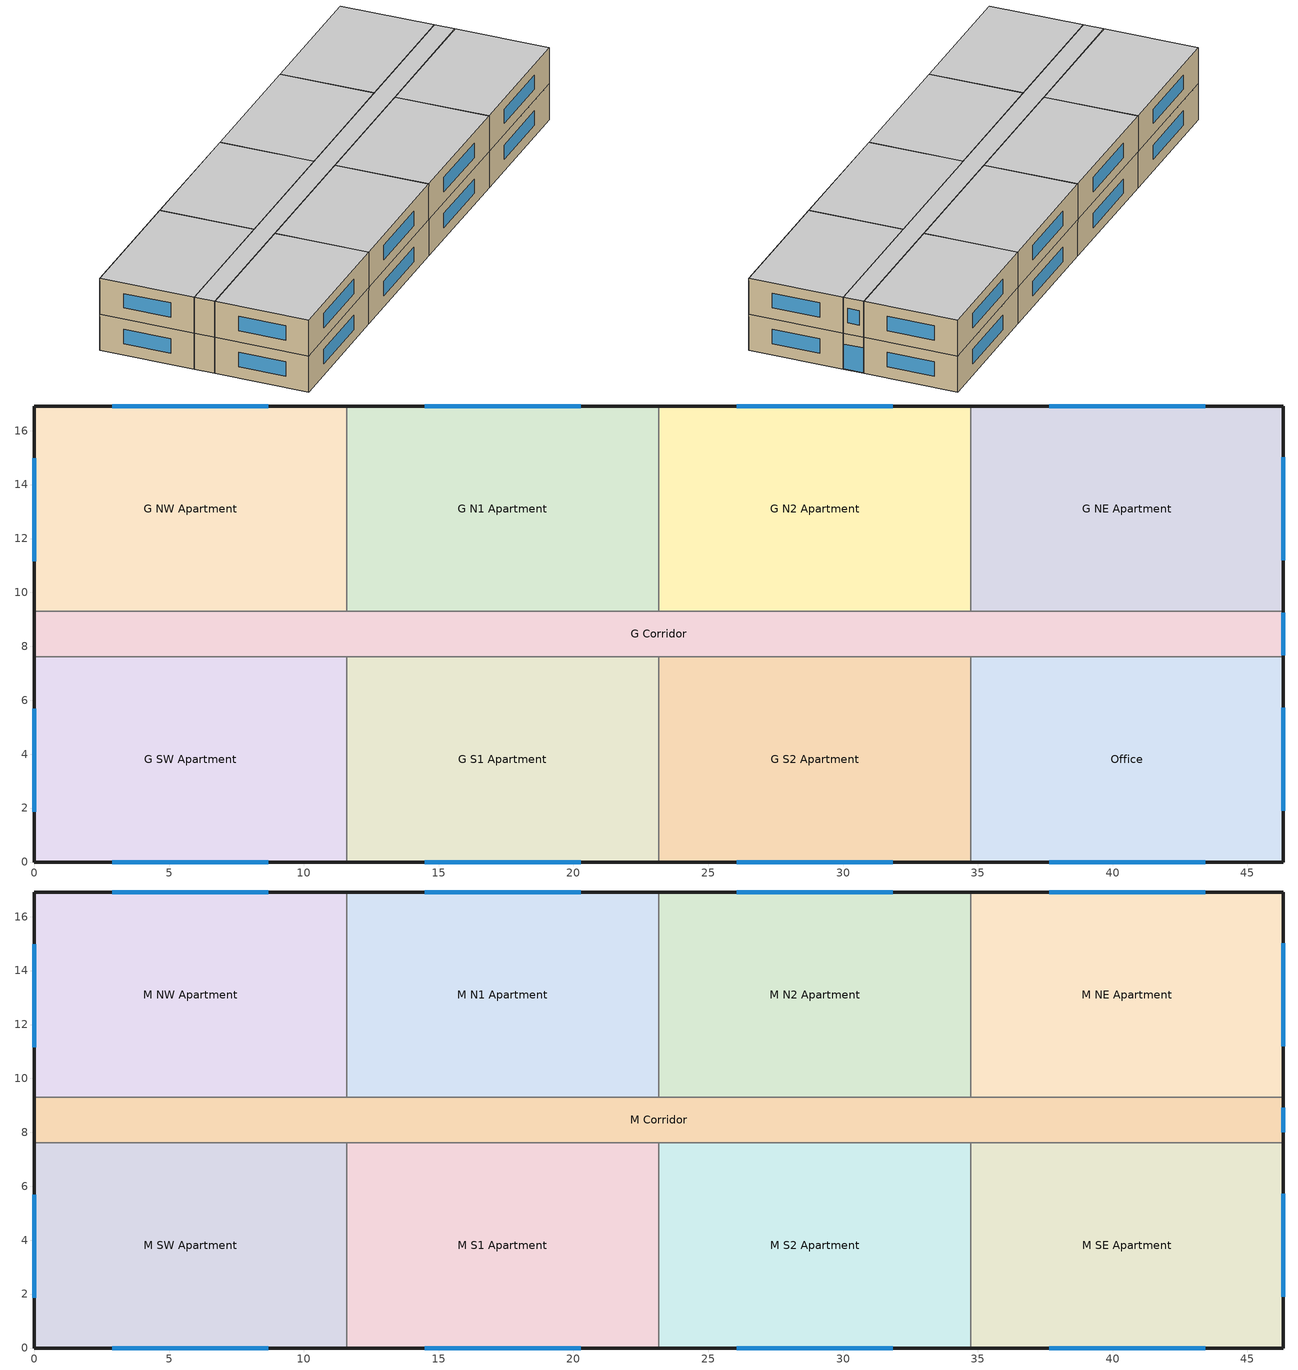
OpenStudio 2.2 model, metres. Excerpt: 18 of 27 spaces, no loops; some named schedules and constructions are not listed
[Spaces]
G S1 Apartment
 floor ground: 23.16,7.62 23.16,0 11.58,0 11.58,7.62 z0
 wall outside: 11.58,0 23.16,0 z0:3.05
 wall to G S2 Apartment: 23.16,0 23.16,7.62 z0:3.05
 wall to G Corridor: 23.16,7.62 11.58,7.62 z0:3.05
 wall to G SW Apartment: 11.58,7.62 11.58,0 z0:3.05
 window: 14.48,0 20.27,0 z0.95:2.17
 ceiling adiabatic (Typical Interior Wall): 23.16,0 23.16,7.62 11.58,7.62 11.58,0 z3.05
G S2 Apartment
 floor ground: 34.75,7.62 34.75,0 23.16,0 23.16,7.62 z0
 wall outside: 23.16,0 34.75,0 z0:3.05
 wall to Office: 34.75,0 34.75,7.62 z0:3.05
 wall to G Corridor: 34.75,7.62 23.16,7.62 z0:3.05
 window: 26.06,0 31.85,0 z0.95:2.17
 ceiling adiabatic (Typical Interior Wall): 34.75,0 34.75,7.62 23.16,7.62 23.16,0 z3.05
G NE Apartment
 floor ground: 46.33,16.92 46.33,9.3 34.75,9.3 34.75,16.92 z0
 wall outside: 46.33,9.3 46.33,16.92 34.75,16.92 z0:3.05
 wall to G Corridor: 34.75,9.3 46.33,9.3 z0:3.05
 wall to G N2 Apartment: 34.75,16.92 34.75,9.3 z0:3.05
 window: 46.33,11.2 46.33,15.01 / 43.43,16.92 37.64,16.92 z0.95:2.17
 ceiling adiabatic (Typical Interior Wall): 46.33,9.3 46.33,16.92 34.75,16.92 34.75,9.3 z3.05
G NW Apartment
 floor ground: 11.58,16.92 11.58,9.3 0,9.3 0,16.92 z0
 wall outside: 11.58,16.92 0,16.92 0,9.3 z0:3.05
 wall to G N1 Apartment: 11.58,9.3 11.58,16.92 z0:3.05
 wall to G Corridor: 0,9.3 11.58,9.3 z0:3.05
 window: 8.69,16.92 2.89,16.92 / 0,14.97 0,11.16 z0.95:2.17
 ceiling adiabatic (Typical Interior Wall): 11.58,9.3 11.58,16.92 0,16.92 0,9.3 z3.05
G N1 Apartment
 floor ground: 23.16,16.92 23.16,9.3 11.58,9.3 11.58,16.92 z0
 wall outside: 23.16,16.92 11.58,16.92 z0:3.05
 wall to G N2 Apartment: 23.16,9.3 23.16,16.92 z0:3.05
 wall to G Corridor: 11.58,9.3 23.16,9.3 z0:3.05
 window: 20.27,16.92 14.48,16.92 z0.95:2.17
 ceiling adiabatic (Typical Interior Wall): 23.16,9.3 23.16,16.92 11.58,16.92 11.58,9.3 z3.05
Office
 floor ground: 46.33,7.62 46.33,0 34.75,0 34.75,7.62 z0
 wall outside: 34.75,0 46.33,0 46.33,7.62 z0:3.05
 wall to G Corridor: 46.33,7.62 34.75,7.62 z0:3.05
 window: 46.33,1.9 46.33,5.71 / 37.64,0 43.43,0 z0.95:2.17
 ceiling adiabatic (Typical Interior Wall): 46.33,0 46.33,7.62 34.75,7.62 34.75,0 z3.05
G Corridor
 floor ground: 46.33,9.3 46.33,7.62 0,7.62 0,9.3 z0
 wall outside: 46.33,7.62 46.33,9.3 / 0,9.3 0,7.62 z0:3.05
 wall to G N2 Apartment: 34.75,9.3 23.16,9.3 z0:3.05
 wall to G SW Apartment: 0,7.62 11.58,7.62 z0:3.05
 window: 46.33,7.67 46.33,9.25 z0.03:2.13
 ceiling adiabatic (Typical Interior Wall): 46.33,7.62 46.33,9.3 0,9.3 0,7.62 z3.05
G SW Apartment
 floor ground: 11.58,7.62 11.58,0 0,0 0,7.62 z0
 wall outside: 0,7.62 0,0 11.58,0 z0:3.05
 window: 0,5.68 0,1.87 / 2.9,0 8.69,0 z0.95:2.17
 ceiling adiabatic (Typical Interior Wall): 11.58,0 11.58,7.62 0,7.62 0,0 z3.05
G N2 Apartment
 floor ground: 34.75,16.92 34.75,9.3 23.16,9.3 23.16,16.92 z0
 wall outside: 34.75,16.92 23.16,16.92 z0:3.05
 window: 31.85,16.92 26.06,16.92 z0.95:2.17
 ceiling adiabatic (Typical Interior Wall): 34.75,9.3 34.75,16.92 23.16,16.92 23.16,9.3 z3.05
M S2 Apartment
 floor adiabatic (Typical Interior Wall): 34.75,7.62 34.75,0 23.16,0 23.16,7.62 z3.05
 wall outside: 23.16,0 34.75,0 z3.05:6.1
 wall to M SE Apartment: 34.75,0 34.75,7.62 z3.05:6.1
 wall to M S1 Apartment: 23.16,7.62 23.16,0 z3.05:6.1
 wall to M Corridor: 34.75,7.62 23.16,7.62 z3.05:6.1
 window: 26.06,0 31.85,0 z4:5.22
 ceiling adiabatic (Typical Interior Wall): 34.75,0 34.75,7.62 23.16,7.62 23.16,0 z6.1
M SE Apartment
 floor adiabatic (Typical Interior Wall): 46.33,7.62 46.33,0 34.75,0 34.75,7.62 z3.05
 wall outside: 34.75,0 46.33,0 46.33,7.62 z3.05:6.1
 wall to M Corridor: 46.33,7.62 34.75,7.62 z3.05:6.1
 window: 37.64,0 43.43,0 / 46.33,1.9 46.33,5.71 z4:5.22
 ceiling adiabatic (Typical Interior Wall): 46.33,0 46.33,7.62 34.75,7.62 34.75,0 z6.1
M Corridor
 floor adiabatic (Typical Interior Wall): 46.33,9.3 46.33,7.62 0,7.62 0,9.3 z3.05
 wall outside: 0,9.3 0,7.62 / 46.33,7.62 46.33,9.3 z3.05:6.1
 wall to M SW Apartment: 0,7.62 11.58,7.62 z3.05:6.1
 wall to M N1 Apartment: 23.16,9.3 11.58,9.3 z3.05:6.1
 wall to M NE Apartment: 46.33,9.3 34.75,9.3 z3.05:6.1
 wall to M N2 Apartment: 34.75,9.3 23.16,9.3 z3.05:6.1
 wall to M S1 Apartment: 11.58,7.62 23.16,7.62 z3.05:6.1
 wall to M NW Apartment: 11.58,9.3 0,9.3 z3.05:6.1
 window: 46.33,8 46.33,8.91 z4:5.22
 ceiling adiabatic (Typical Interior Wall): 46.33,7.62 46.33,9.3 0,9.3 0,7.62 z6.1
M SW Apartment
 floor adiabatic (Typical Interior Wall): 11.58,7.62 11.58,0 0,0 0,7.62 z3.05
 wall outside: 0,7.62 0,0 11.58,0 z3.05:6.1
 wall to M S1 Apartment: 11.58,0 11.58,7.62 z3.05:6.1
 window: 0,5.68 0,1.87 / 2.9,0 8.69,0 z4:5.22
 ceiling adiabatic (Typical Interior Wall): 11.58,0 11.58,7.62 0,7.62 0,0 z6.1
M NE Apartment
 floor adiabatic (Typical Interior Wall): 46.33,16.92 46.33,9.3 34.75,9.3 34.75,16.92 z3.05
 wall outside: 46.33,9.3 46.33,16.92 34.75,16.92 z3.05:6.1
 wall to M N2 Apartment: 34.75,16.92 34.75,9.3 z3.05:6.1
 window: 46.33,11.2 46.33,15.01 / 43.43,16.92 37.64,16.92 z4:5.22
 ceiling adiabatic (Typical Interior Wall): 46.33,9.3 46.33,16.92 34.75,16.92 34.75,9.3 z6.1
M N2 Apartment
 floor adiabatic (Typical Interior Wall): 34.75,16.92 34.75,9.3 23.16,9.3 23.16,16.92 z3.05
 wall outside: 34.75,16.92 23.16,16.92 z3.05:6.1
 wall to M N1 Apartment: 23.16,16.92 23.16,9.3 z3.05:6.1
 window: 31.85,16.92 26.06,16.92 z4:5.22
 ceiling adiabatic (Typical Interior Wall): 34.75,9.3 34.75,16.92 23.16,16.92 23.16,9.3 z6.1
M N1 Apartment
 floor adiabatic (Typical Interior Wall): 23.16,16.92 23.16,9.3 11.58,9.3 11.58,16.92 z3.05
 wall outside: 23.16,16.92 11.58,16.92 z3.05:6.1
 wall to M NW Apartment: 11.58,16.92 11.58,9.3 z3.05:6.1
 window: 20.27,16.92 14.48,16.92 z4:5.22
 ceiling adiabatic (Typical Interior Wall): 23.16,9.3 23.16,16.92 11.58,16.92 11.58,9.3 z6.1
M S1 Apartment
 floor adiabatic (Typical Interior Wall): 23.16,7.62 23.16,0 11.58,0 11.58,7.62 z3.05
 wall outside: 11.58,0 23.16,0 z3.05:6.1
 window: 14.48,0 20.27,0 z4:5.22
 ceiling adiabatic (Typical Interior Wall): 23.16,0 23.16,7.62 11.58,7.62 11.58,0 z6.1
M NW Apartment
 floor adiabatic (Typical Interior Wall): 11.58,16.92 11.58,9.3 0,9.3 0,16.92 z3.05
 wall outside: 11.58,16.92 0,16.92 0,9.3 z3.05:6.1
 window: 0,14.97 0,11.16 / 8.69,16.92 2.89,16.92 z4:5.22
 ceiling adiabatic (Typical Interior Wall): 11.58,9.3 11.58,16.92 0,16.92 0,9.3 z6.1
[Site]
Kuujjuarapik_PQ_CAN: Latitude {deg}=55.28; Longitude {deg}=-77.77; Time Zone {hr}=-5; Elevation {m}=12; Terrain=City
[Building]
NECB 2011-MidriseApartment-NECB HDD Method-CAN_PQ_Kuujjuarapik.719050_CWEC.epw created: 2017-07-10 18:23:48 +0000: North Axis {deg}=0; Default Construction Set=NECB 2011 - MidApt - NECB HDD Method at climate 8; Standards Number of Stories=4; Standards Number of Above Ground Stories=4; Standards Building Type=MidriseApartment
[Site:GroundTemperature:BuildingSurface]
19.527, 19.502, 19.536, 19.598, 20.002, 21.64, 22.225, 22.375, 21.449, 20.121, 19.802, 19.633
[Site:WaterMainsTemperature]
Calculation Method=Correlation; Annual Average Outdoor Air Temperature {C}=-3.91667; Maximum Difference In Monthly Average Outdoor Air Temperatures {deltaC}=32
[SizingPeriod:DesignDay] Barometric Pressure {Pa}=101181; Sky Clearness=0; Rain Indicator=0; Snow Indicator=0; Day of Month=21; Daylight Saving Time Indicator=0; Humidity Indicating Type=Wetbulb; Dry-Bulb Temperature Range Modifier Type=DefaultMultipliers
Name | Maximum Dry-Bulb Temperature {C} | Daily Dry-Bulb Temperature Range {deltaC} | Humidity Indicating Conditions at Maximum Dry-Bulb | Wind Speed {m/s} | Wind Direction {deg} | Month | Day Type | Solar Model Indicator | ASHRAE Taub | ASHRAE Taud
Kuujjuarapik Ann Clg .4% Condns DB=>MWB | 25.1 | 7.4 | 16.4 | 6.1 | 140 | 8 | SummerDesignDay | ASHRAETau | 0.378 | 2.28
Kuujjuarapik Ann Htg 99.6% Condns DB | -36.7 | 0 | -36.7 | 3.5 | 120 | 2 | WinterDesignDay | ASHRAEClearSky
Kuujjuarapik Ann Clg .4% Condns WB=>MDB | 23.1 | 7.4 | 18 | 6.1 | 140 | 8 | SummerDesignDay | ASHRAETau | 0.378 | 2.28
[Material:NoMass]
CP02 CARPET PAD: Roughness=VeryRough; Thermal Resistance {m2-K/W}=0.21648; Thermal Absorptance=0.9; Solar Absorptance=0.7; Visible Absorptance=0.8
[Material]
Name | Roughness | Thickness {m} | Conductivity {W/m-K} | Density {kg/m3} | Specific Heat {J/kg-K} | Thermal Absorptance | Solar Absorptance | Visible Absorptance
100mm Normalweight concrete floor | MediumSmooth | 0.1016 | 2.31 | 2322 | 832
G01 13mm gypsum board | Smooth | 0.0127 | 0.16 | 800 | 1090 | 0.9 | 0.7 | 0.5
G05 25mm wood | MediumSmooth | 0.0254 | 0.15 | 608 | 1630 | 0.9 | 0.5 | 0.5
[Construction]
Typical Interior Floor: 100mm Normalweight concrete floor, CP02 CARPET PAD
Typical Interior Wall: G01 13mm gypsum board, G01 13mm gypsum board
Typical Interior Ceiling: CP02 CARPET PAD, 100mm Normalweight concrete floor
Typical Interior Window: Clear 3mm
Typical Interior Door; Typical Interior Partition: G05 25mm wood
Customized Fenestration: cond=0.160 tvis=0.220 tsol=0.232: Customized Fenestration:: cond=0.160 tvis=0.220 tsol=0.232
Customized Fenestration: cond=0.160 tvis=0.441 tsol=0.279: Customized Fenestration:: cond=0.160 tvis=0.441 tsol=0.279
Customized Fenestration: cond=0.160 tvis=0.294 tsol=0.332: Customized Fenestration:: cond=0.160 tvis=0.294 tsol=0.332
Customized Fenestration: cond=0.160 tvis=0.898 tsol=0.837: Customized Fenestration:: cond=0.160 tvis=0.898 tsol=0.837
[DefaultConstructionSet]
NECB 2011 - MidApt - NECB HDD Method at climate 8: Default Exterior Surface Constructions=NECB 2011 - MidApt - NECB HDD Method at climate 8; Default Interior Surface Constructions=Default Surface Constructions 2; Default Ground Contact Surface Constructions=NECB 2011 - MidApt - NECB HDD Method at climate 9; Default Exterior SubSurface Constructions=NECB 2011 - MidApt - NECB HDD Method at climate 8; Default Interior SubSurface Constructions=Default Sub Surface Constructions 2; Interior Partition Construction=Typical Interior Partition
[DefaultSurfaceConstructions]
Name | Floor Construction | Wall Construction | Roof Ceiling Construction
Default Surface Constructions 2 | Typical Interior Floor | Typical Interior Wall | Typical Interior Ceiling
NECB 2011 - MidApt - NECB HDD Method at climate 8 | Customized opaque construction {4b39b989-9605-4dec-964b-6343bf809678} to conductance of 0.142 | Customized opaque construction {85b75fe7-b0fb-4dc5-9782-7c00b0ce8351} to conductance of 0.183 | Customized opaque construction {9344ac11-ce6f-49e3-8d90-bb0f5dfa6ccd} to conductance of 0.142
NECB 2011 - MidApt - NECB HDD Method at climate 9 | Customized opaque construction {d9e34dff-1b48-4346-96d6-b1a67d749b6e} to conductance of 0.379 | Customized opaque construction {d9e34dff-1b48-4346-96d6-b1a67d749b6e} to conductance of 0.21 | Customized opaque construction {d9e34dff-1b48-4346-96d6-b1a67d749b6e} to conductance of 0.21
[DefaultSubSurfaceConstructions]
Name | Fixed Window Construction | Operable Window Construction | Door Construction | Glass Door Construction | Overhead Door Construction | Skylight Construction | Tubular Daylight Dome Construction | Tubular Daylight Diffuser Construction
Default Sub Surface Constructions 2 | Typical Interior Window | Typical Interior Window | Typical Interior Door
NECB 2011 - MidApt - NECB HDD Method at climate 8 | Customized Fenestration: cond=0.160 tvis=0.220 tsol=0.232 | Customized Fenestration: cond=0.160 tvis=0.220 tsol=0.232 | Customized opaque construction {2ca7b5c4-78b0-437b-a14c-6aeb00dbf516} to conductance of 1.6 | Customized Fenestration: cond=0.160 tvis=0.441 tsol=0.279 | Customized opaque construction {c5dd64f6-e063-4b36-9aa8-2138197b3ac6} to conductance of 1.6 | Customized Fenestration: cond=0.160 tvis=0.294 tsol=0.332 | Customized Fenestration: cond=0.160 tvis=0.898 tsol=0.837 | Customized Fenestration: cond=0.160 tvis=0.898 tsol=0.837
[WindowMaterial:Glazing]
Clear 3mm: Optical Data Type=SpectralAverage; Thickness {m}=0.003; Solar Transmittance at Normal Incidence=0.837; Front Side Solar Reflectance at Normal Incidence=0.075; Back Side Solar Reflectance at Normal Incidence=0.075; Visible Transmittance at Normal Incidence=0.898; Front Side Visible Reflectance at Normal Incidence=0.081; Back Side Visible Reflectance at Normal Incidence=0.081; Infrared Transmittance at Normal Incidence=0; Front Side Infrared Hemispherical Emissivity=0.84; Back Side Infrared Hemispherical Emissivity=0.84; Conductivity {W/m-K}=0.9; Dirt Correction Factor for Solar and Visible Transmittance=1; Solar Diffusing=No
[WindowMaterial:SimpleGlazingSystem] U-Factor {W/m2-K}=1.6; Solar Heat Gain Coefficient=0.6; Visible Transmittance=0.21
Customized Fenestration:: cond=0.160 tvis=0.220 tsol=0.232; Customized Fenestration:: cond=0.160 tvis=0.441 tsol=0.279; Customized Fenestration:: cond=0.160 tvis=0.294 tsol=0.332; Customized Fenestration:: cond=0.160 tvis=0.898 tsol=0.837
[Space]
Name | Space Type | Building Story | Thermal Zone
G Corridor | Space Function Corr. < 2.4m wide-sch-G | Building Story 1 | Sp-G Corridor Sys-1 Flr-3 Sch-G HPlcmt-east ZN
M S2 Apartment | Space Function Dwelling Unit(s) | Building Story 2 | Sp-M S2 Apartment Sys-1 Flr-1 Sch-G HPlcmt-south ZN
M SE Apartment | Space Function Dwelling Unit(s) | Building Story 2 | Sp-M SE Apartment Sys-1 Flr-1 Sch-G HPlcmt-south ZN
M SW Apartment | Space Function Dwelling Unit(s) | Building Story 2 | Sp-M SW Apartment Sys-1 Flr-1 Sch-G HPlcmt-south ZN
M Corridor | Space Function Corr. < 2.4m wide-sch-G | Building Story 2 | Sp-M Corridor Sys-1 Flr-1 Sch-G HPlcmt-east ZN
G S1 Apartment | Space Function Dwelling Unit(s) | Building Story 1 | Sp-G S1 Apartment Sys-1 Flr-3 Sch-G HPlcmt-south ZN
G S2 Apartment | Space Function Dwelling Unit(s) | Building Story 1 | Sp-G S2 Apartment Sys-1 Flr-3 Sch-G HPlcmt-south ZN
M NE Apartment | Space Function Dwelling Unit(s) | Building Story 2 | Sp-M NE Apartment Sys-1 Flr-1 Sch-G HPlcmt-north ZN
G NW Apartment | Space Function Dwelling Unit(s) | Building Story 1 | Sp-G NW Apartment Sys-1 Flr-3 Sch-G HPlcmt-north ZN
M N1 Apartment | Space Function Dwelling Unit(s) | Building Story 2 | Sp-M N1 Apartment Sys-1 Flr-1 Sch-G HPlcmt-north ZN
Office | Space Function Conf./meet./multi-purpose | Building Story 1 | Sp-Office Sys-3 Flr-3 Sch-C HPlcmt-south ZN
G NE Apartment | Space Function Dwelling Unit(s) | Building Story 1 | Sp-G NE Apartment Sys-1 Flr-3 Sch-G HPlcmt-north ZN
G SW Apartment | Space Function Dwelling Unit(s) | Building Story 1 | Sp-G SW Apartment Sys-1 Flr-3 Sch-G HPlcmt-south ZN
M N2 Apartment | Space Function Dwelling Unit(s) | Building Story 2 | Sp-M N2 Apartment Sys-1 Flr-1 Sch-G HPlcmt-north ZN
G N1 Apartment | Space Function Dwelling Unit(s) | Building Story 1 | Sp-G N1 Apartment Sys-1 Flr-3 Sch-G HPlcmt-north ZN
G N2 Apartment | Space Function Dwelling Unit(s) | Building Story 1 | Sp-G N2 Apartment Sys-1 Flr-3 Sch-G HPlcmt-north ZN
M S1 Apartment | Space Function Dwelling Unit(s) | Building Story 2 | Sp-M S1 Apartment Sys-1 Flr-1 Sch-G HPlcmt-south ZN
M NW Apartment | Space Function Dwelling Unit(s) | Building Story 2 | Sp-M NW Apartment Sys-1 Flr-1 Sch-G HPlcmt-north ZN
[BuildingStory]
Name | Nominal Z Coordinate {m}
Building Story 1 | 0
Building Story 2 | 3.04785
[SpaceType] Standards Building Type=Space Function
Name | Default Schedule Set | Design Specification Outdoor Air Object | Standards Space Type
Space Function Corr. < 2.4m wide-sch-G | Space Function Corr. < 2.4m wide-sch-G Schedule Set | Space Function Corr. < 2.4m wide-sch-G Ventilation | Corr. < 2.4m wide-sch-G
Space Function Dwelling Unit(s) | Space Function Dwelling Unit(s) Schedule Set | Space Function Dwelling Unit(s) Ventilation | Dwelling Unit(s)
Space Function Conf./meet./multi-purpose | Space Function Conf./meet./multi-purpose Schedule Set | Space Function Conf./meet./multi-purpose Ventilation | Conf./meet./multi-purpose
[DefaultScheduleSet]
Space Function Corr. < 2.4m wide-sch-G Schedule Set: Number of People Schedule=NECB-G-Occupancy; People Activity Level Schedule=NECB-Activity; Lighting Schedule=NECB-G-Lighting; Electric Equipment Schedule=NECB-G-Electric-Equipment; Infiltration Schedule=Always On
[ThermostatSetpoint:DualSetpoint]
Name | Heating Setpoint Temperature Schedule | Cooling Setpoint Temperature Schedule
Space Function Dwelling Unit(s) Thermostat 24; Space Function Dwelling Unit(s) Thermostat 25; Space Function Dwelling Unit(s) Thermostat 26; Space Function Dwelling Unit(s) Thermostat 27; Space Function Corr. < 2.4m wide-sch-G Thermostat 4; Space Function Dwelling Unit(s) Thermostat 28; Space Function Dwelling Unit(s) Thermostat 29; Space Function Dwelling Unit(s) Thermostat 30; Space Function Dwelling Unit(s) Thermostat 31; Space Function Dwelling Unit(s) Thermostat 40; Space Function Dwelling Unit(s) Thermostat 41; Space Function Dwelling Unit(s) Thermostat 42; Space Function Dwelling Unit(s) Thermostat 43; Space Function Corr. < 2.4m wide-sch-G Thermostat 6; Space Function Dwelling Unit(s) Thermostat 44; Space Function Dwelling Unit(s) Thermostat 45; Space Function Dwelling Unit(s) Thermostat 46 | NECB-G-Thermostat Setpoint-Heating | NECB-G-Thermostat Setpoint-Cooling
Space Function Conf./meet./multi-purpose Thermostat 2 | NECB-C-Thermostat Setpoint-Heating | NECB-C-Thermostat Setpoint-Cooling
[SpaceInfiltration:DesignFlowRate] Schedule=Always On Discrete; Design Flow Rate Calculation Method=Flow/ExteriorArea; Flow per Exterior Surface Area {m3/s-m2}=0.00025; Constant Term Coefficient=0; Temperature Term Coefficient=0; Velocity Term Coefficient=0.224; Velocity Squared Term Coefficient=0
Name | Space or SpaceType
G Corridor Infiltration | G Corridor
G N1 Apartment Infiltration | G N1 Apartment
G N2 Apartment Infiltration | G N2 Apartment
G NE Apartment Infiltration | G NE Apartment
G NW Apartment Infiltration | G NW Apartment
G S1 Apartment Infiltration | G S1 Apartment
G S2 Apartment Infiltration | G S2 Apartment
G SW Apartment Infiltration | G SW Apartment
M Corridor Infiltration | M Corridor
M N1 Apartment Infiltration | M N1 Apartment
M N2 Apartment Infiltration | M N2 Apartment
M NE Apartment Infiltration | M NE Apartment
M NW Apartment Infiltration | M NW Apartment
M S1 Apartment Infiltration | M S1 Apartment
M S2 Apartment Infiltration | M S2 Apartment
M SE Apartment Infiltration | M SE Apartment
M SW Apartment Infiltration | M SW Apartment
Office Infiltration | Office
[ThermalZone] Use Ideal Air Loads=No
Name | Multiplier | Thermostat
Sp-M NE Apartment Sys-1 Flr-1 Sch-G HPlcmt-north ZN | 2 | Space Function Dwelling Unit(s) Thermostat 24
Sp-M N2 Apartment Sys-1 Flr-1 Sch-G HPlcmt-north ZN | 2 | Space Function Dwelling Unit(s) Thermostat 25
Sp-M N1 Apartment Sys-1 Flr-1 Sch-G HPlcmt-north ZN | 2 | Space Function Dwelling Unit(s) Thermostat 26
Sp-M NW Apartment Sys-1 Flr-1 Sch-G HPlcmt-north ZN | 2 | Space Function Dwelling Unit(s) Thermostat 27
Sp-M Corridor Sys-1 Flr-1 Sch-G HPlcmt-east ZN | 2 | Space Function Corr. < 2.4m wide-sch-G Thermostat 4
Sp-M S1 Apartment Sys-1 Flr-1 Sch-G HPlcmt-south ZN | 2 | Space Function Dwelling Unit(s) Thermostat 28
Sp-M SE Apartment Sys-1 Flr-1 Sch-G HPlcmt-south ZN | 2 | Space Function Dwelling Unit(s) Thermostat 29
Sp-M S2 Apartment Sys-1 Flr-1 Sch-G HPlcmt-south ZN | 2 | Space Function Dwelling Unit(s) Thermostat 30
Sp-M SW Apartment Sys-1 Flr-1 Sch-G HPlcmt-south ZN | 2 | Space Function Dwelling Unit(s) Thermostat 31
Sp-G NW Apartment Sys-1 Flr-3 Sch-G HPlcmt-north ZN |  | Space Function Dwelling Unit(s) Thermostat 40
Sp-G N2 Apartment Sys-1 Flr-3 Sch-G HPlcmt-north ZN |  | Space Function Dwelling Unit(s) Thermostat 41
Sp-G N1 Apartment Sys-1 Flr-3 Sch-G HPlcmt-north ZN |  | Space Function Dwelling Unit(s) Thermostat 42
Sp-G NE Apartment Sys-1 Flr-3 Sch-G HPlcmt-north ZN |  | Space Function Dwelling Unit(s) Thermostat 43
Sp-G Corridor Sys-1 Flr-3 Sch-G HPlcmt-east ZN |  | Space Function Corr. < 2.4m wide-sch-G Thermostat 6
Sp-G S1 Apartment Sys-1 Flr-3 Sch-G HPlcmt-south ZN |  | Space Function Dwelling Unit(s) Thermostat 44
Sp-G S2 Apartment Sys-1 Flr-3 Sch-G HPlcmt-south ZN |  | Space Function Dwelling Unit(s) Thermostat 45
Sp-G SW Apartment Sys-1 Flr-3 Sch-G HPlcmt-south ZN |  | Space Function Dwelling Unit(s) Thermostat 46
Sp-Office Sys-3 Flr-3 Sch-C HPlcmt-south ZN |  | Space Function Conf./meet./multi-purpose Thermostat 2
